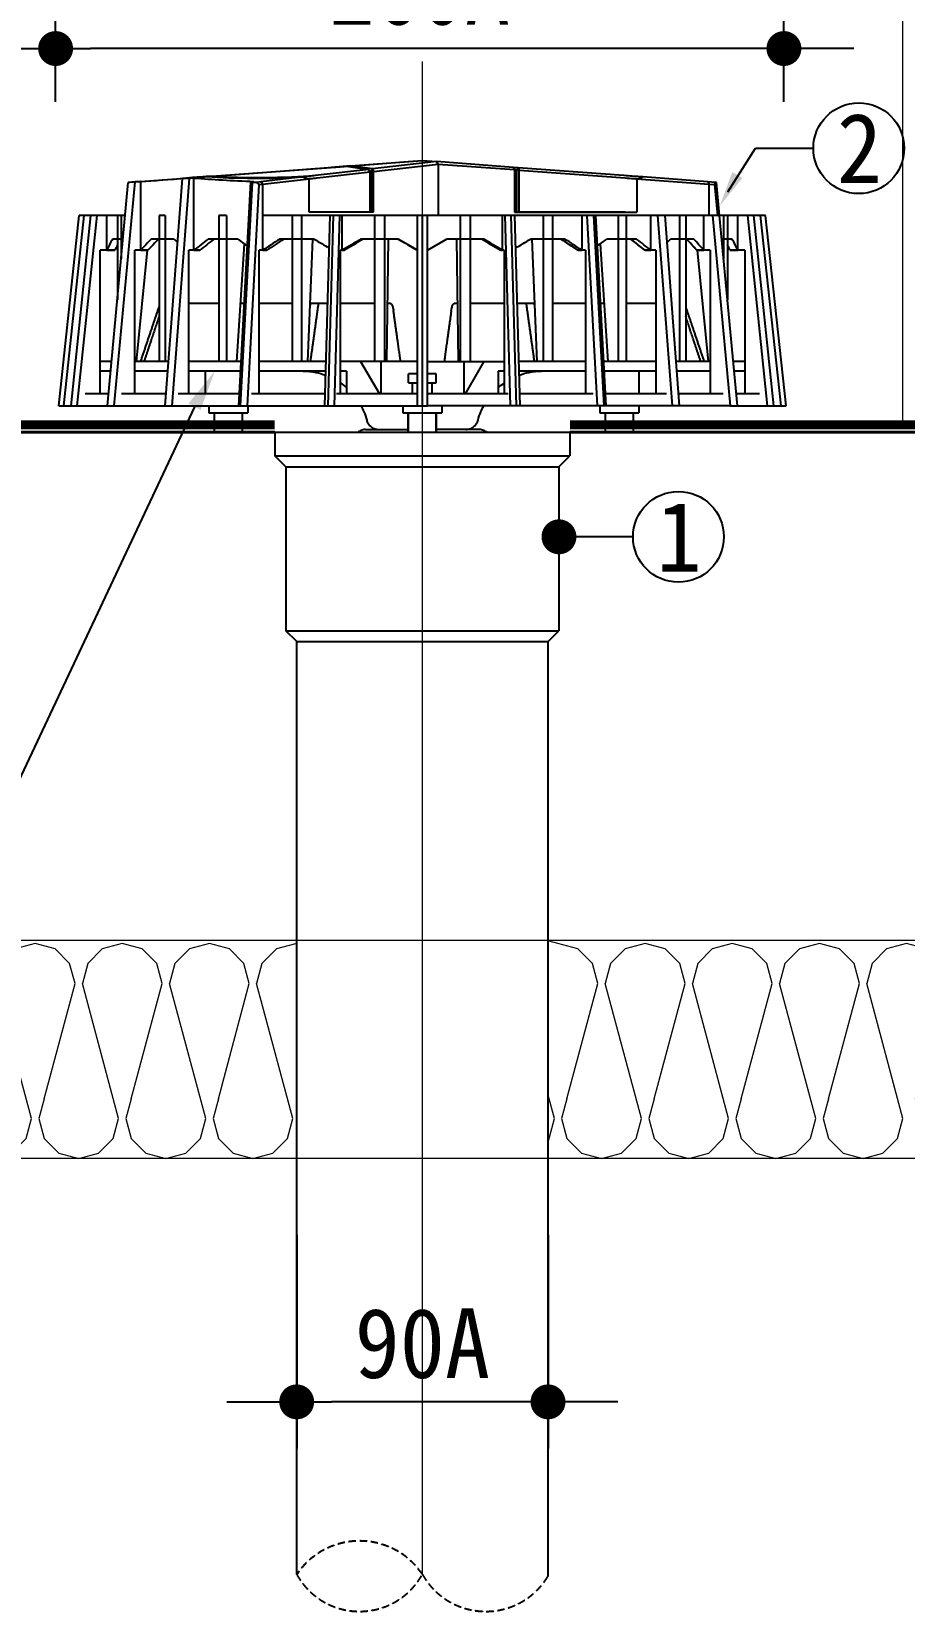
# Model space of a CAD drawing. Header units: millimetres. Extents: x 5104319 to 7084979, y 3076390 to 3633130.
# Drawn here: x 6843533 to 6858535, y 3243170 to 3270341 of the extents above; entities that cross this region are included whole.
import ezdxf
from ezdxf.enums import TextEntityAlignment as Align

# ---------------------------------------------------------------- set-up
doc = ezdxf.new("R2010")
doc.units = ezdxf.units.MM
doc.header["$PDMODE"] = 1
for name, pattern in [('CEN', [8.5, 8, -0.2, 0.1, -0.2]), ('DASHDOTX2', [50.8, 25.4, -12.7, 0, -12.7]), ('HIDDEN', [9.525, 6.35, -3.175])]:
    doc.linetypes.add(name, pattern=pattern)
doc.layers.get('Defpoints').update_dxf_attribs({"color": 140})
for name, color, linetype, lineweight in [('A-CNTL', 1, 'CEN', 15), ('A-CONC-LIN1', 2, 'Continuous', 40), ('A-CUTL', 7, 'Continuous', 25), ('A-DIMS', 7, 'Continuous', 25), ('A-ELEV-LIN3', 8, 'Continuous', 18), ('A-MKXS-LEAD', 7, 'Continuous', 25), ('A-MKXS-MAK2', 3, 'DASHDOTX2', 25), ('A-MKXS-TEXT2', 7, 'Continuous', 25), ('A-SECT-LIN1', 4, 'Continuous', 25), ('A-XXXX-INSL1', 15, 'Continuous', 18), ('A-XXXX-STL', 3, 'Continuous', 25)]:
    doc.layers.add(name, color=color, linetype=linetype, lineweight=lineweight)
doc.styles.add('HY울릉도L', font='')
doc.styles.add('돋움체', font='')
doc.styles.get('HY울릉도L').set_extended_font_data('Dotum')
doc.styles.get('돋움체').set_extended_font_data('DotumChe')
doc.dimstyles.new('CDIM', dxfattribs={"dimtxt": 3, "dimasz": 1.5, "dimexe": 2, "dimexo": 1, "dimgap": 1, "dimtad": 1, "dimdec": 0, "dimrnd": 0.5, "dimzin": 0, "dimdsep": 32, "dimlunit": 6, "dimtxsty": 'HY울릉도L', "dimblk1": '_CIDOT', "dimblk2": '_CIDOT', "dimsah": 1, "dimcen": 5.5, "dimclrd": 2, "dimclre": 2, "dimclrt": 7, "dimadec": 0, "dimazin": 0, "dimtfac": 1, "dimtdec": 0, "dimtix": 1, "dimtmove": 2, "dimatfit": 1, "dimldrblk": '_CIDOT', "dimfxl": 1, "dimtolj": 1, "dimtzin": 0, "dimlwd": -1, "dimarcsym": 0})

# ---------------------------------------------------------------- blocks, each defined once
blk = doc.blocks.new('_CIDOT')
at = {"color": 0, "linetype": 'ByBlock'}
blk.add_line((2, 0), (-1, 0), dxfattribs=at)
at = {"color": 0, "linetype": 'ByBlock', "const_width": 0.5}
blk.add_lwpolyline([(-0.25, 0, 1), (0.25, 0, 1)], format="xyb", close=True, dxfattribs=at)
blk = doc.blocks.new('*D87')
at = {"layer": 'A-DIMS', "lineweight": -2, "transparency": 16777216}
for p, q in [((6848089, 3249641), (6848089, 3245974)), ((6852409, 3249641), (6852409, 3245974))]:
    blk.add_line(p, q, dxfattribs=at)
at = {"layer": 'A-DIMS', "transparency": 16777216}
blk.add_line((6851809, 3246774), (6848689, 3246774), dxfattribs=at)
at = {"layer": 'Defpoints', "color": 0, "transparency": 16777216}
for p in [(6848089, 3250041), (6852409, 3250041), (6848089, 3246774)]:
    blk.add_point(p, dxfattribs=at)
at = {"layer": 'A-DIMS', "transparency": 16777216, "xscale": 600, "yscale": 600, "zscale": 600, "rotation": 180}
blk.add_blockref('_CIDOT', (6848089, 3246774), dxfattribs=at)
at = {"layer": 'A-DIMS', "transparency": 16777216, "xscale": 600, "yscale": 600, "zscale": 600}
blk.add_blockref('_CIDOT', (6852409, 3246774), dxfattribs=at)
at = {"layer": 'A-DIMS', "color": 3, "transparency": 16777216, "insert": (6850249, 3247775), "char_height": 1200, "attachment_point": 5, "style": '돋움체'}
blk.add_mtext('\\A1;90A', dxfattribs=at)
blk = doc.blocks.new('*D90')
at = {"layer": 'A-DIMS', "lineweight": -2, "transparency": 16777216}
for p, q in [((6843945, 3269133), (6843945, 3270850)), ((6856464, 3269133), (6856464, 3270850))]:
    blk.add_line(p, q, dxfattribs=at)
at = {"layer": 'A-DIMS', "transparency": 16777216}
blk.add_line((6855864, 3270050), (6844545, 3270050), dxfattribs=at)
at = {"layer": 'Defpoints', "color": 0, "transparency": 16777216}
for p in [(6843945, 3270050), (6843945, 3268733), (6856464, 3268733)]:
    blk.add_point(p, dxfattribs=at)
at = {"layer": 'A-DIMS', "transparency": 16777216, "xscale": 600, "yscale": 600, "zscale": 600, "rotation": 180}
blk.add_blockref('_CIDOT', (6843945, 3270050), dxfattribs=at)
at = {"layer": 'A-DIMS', "transparency": 16777216, "xscale": 600, "yscale": 600, "zscale": 600}
blk.add_blockref('_CIDOT', (6856464, 3270050), dxfattribs=at)
at = {"layer": 'A-DIMS', "color": 3, "transparency": 16777216, "insert": (6850205, 3271051), "char_height": 1200, "attachment_point": 5, "style": '돋움체'}
blk.add_mtext('\\A1;260A', dxfattribs=at)
blk = doc.blocks.new('INSUL')
at = {"layer": 'A-XXXX-INSL1'}
for p, q in [((0.2907, 0.9607), (0.2239, 0.8939)), ((0.3821, 0.9852), (0.2907, 0.9607)), ((0.4734, 0.9607), (0.3821, 0.9852)), ((0.5403, 0.8939), (0.4734, 0.9607)), ((0.2239, 0.8939), (0.1994, 0.8025)), ((0.5648, 0.8025), (0.5403, 0.8939)), ((0.3654, 0.1831), (0.1994, 0.8025)), ((0.4233, 0.2744), (0.5648, 0.8025)), ((0.0244, 0.2744), (0, 0.1831)), ((0, 0.1831), (0.0244, 0.0917)), ((0.3409, 0.0917), (0.3654, 0.1831)), ((0.0244, 0.0917), (0.0913, 0.0248)), ((0.274, 0.0248), (0.3409, 0.0917)), ((0.0913, 0.0248), (0.1827, 0.0004)), ((0.1827, 0.0004), (0.274, 0.0248))]:
    blk.add_line(p, q, dxfattribs=at)

msp = doc.modelspace()

# ---------------------------------------------------------------- linework, layer by layer
at = {"layer": 'A-CNTL'}
msp.add_line((6850249.3, 3243808.5), (6850249.3, 3269824.9), dxfattribs=at)
at = {"layer": 'A-CONC-LIN1'}
for points in [[(6840169.3, 3263449.8), (6847713.2, 3263449.8)], [(6852785.5, 3263449.8), (6860329.3, 3263449.8)]]:
    msp.add_lwpolyline(points, dxfattribs=at)
at = {"layer": 'A-CUTL', "linetype": 'HIDDEN', "ltscale": 20}
for centre, radius, start, end in [((6849169.9, 3243077.3), 1303.8, 34.11594, 145.97588), ((6849168.9, 3244403.8), 1233.6, 208.9424, 331.14942), ((6851338.8, 3244419.2), 1249, 209.27126, 328.99359)]:
    msp.add_arc(centre, radius, start, end, dxfattribs=at)
at = {"layer": 'A-ELEV-LIN3'}
msp.add_line((6858505.3, 3263579.3), (6858505.3, 3271489.9), dxfattribs=at)
at = {"layer": 'A-ELEV-LIN3', "const_width": 151.8}
for points in [[(6825173.6, 3264080.7), (6835849.3, 3264080.7), (6835849.3, 3263579.3), (6847712.8, 3263579.3)], [(6872322.5, 3264080.7), (6864649.3, 3264080.7), (6864649.3, 3263579.3), (6852785.1, 3263579.3)]]:
    msp.add_lwpolyline(points, dxfattribs=at)
at = {"layer": 'A-MKXS-LEAD'}
for p, q in [((6855497.9, 3267586.3), (6855973.1, 3268334.5)), ((6855973.1, 3268334.5), (6856970.9, 3268334.5)), ((6846333.3, 3263890.4), (6843128.6, 3257071.5)), ((6853871, 3261652), (6852597.4, 3261652))]:
    msp.add_line(p, q, dxfattribs=at)
at = {"layer": 'A-MKXS-LEAD', "const_width": 300}
msp.add_lwpolyline([(6852447.4, 3261652, 1), (6852747.4, 3261652, 1)], format="xyb", close=True, dxfattribs=at)
at = {"layer": 'A-MKXS-LEAD'}
for points in [[(6855752.2, 3267825.2), (6855576.3, 3267925.3), (6855363.9, 3267347.4)], [(6846231.5, 3263948.3), (6846435.2, 3263832.4), (6846680.9, 3264501.4)]]:
    msp.add_solid(points, dxfattribs=at)
at = {"layer": 'A-MKXS-MAK2', "linetype": 'Continuous'}
for centre in [(6857751.3, 3268334.5), (6854651.4, 3261652)]:
    msp.add_circle(centre, 780.5, dxfattribs=at)
at = {"layer": 'A-SECT-LIN1'}
for p, q in [((6846592.7, 3267851.2), (6848940.5, 3268025.4)), ((6846784.4, 3267865.5), (6848600.7, 3268000.2)), ((6849328.1, 3267971.2), (6848405.5, 3267865.5)), ((6848438.9, 3267825.8), (6849351.6, 3267930.4)), ((6848600.7, 3268000.2), (6848940.2, 3268025.4)), ((6848685.1, 3268006.5), (6850006.6, 3268104.6)), ((6849014.4, 3268030.9), (6848685.1, 3268006.5)), ((6848685.1, 3268006.5), (6848685.1, 3268006.5)), ((6848940.2, 3268025.4), (6848940.5, 3268025.4)), ((6848940.5, 3268025.4), (6849328.1, 3267971.2)), ((6849004.3, 3268016.5), (6849014.4, 3268030.9)), ((6849014.7, 3268030.9), (6849014.4, 3268030.9)), ((6849014.7, 3268030.9), (6850249.3, 3268122.5)), ((6849390.6, 3267978.3), (6849014.7, 3268030.9)), ((6849328.1, 3267971.2), (6849354.5, 3267935.2)), ((6849351.6, 3267930.4), (6849328.1, 3267971.2)), ((6849351.4, 3267939.4), (6849369.4, 3267936.9)), ((6849354.5, 3267935.2), (6849351.6, 3267930.4)), ((6849351.6, 3267930.4), (6849351.6, 3267243.1)), ((6849354.5, 3267238.3), (6849354.5, 3267935.2)), ((6849369.4, 3267936.9), (6849390.6, 3267978.3)), ((6849408.1, 3267936.8), (6849369.4, 3267936.9)), ((6849369.4, 3267936.9), (6849369.4, 3267238.3)), ((6850492.1, 3268104.6), (6849390.6, 3267978.3)), ((6849390.6, 3267978.3), (6849408.1, 3267936.8)), ((6849408.1, 3267936.8), (6850519.7, 3268064.2)), ((6849408.1, 3267238.3), (6849408.1, 3267936.8)), ((6850006.6, 3268104.6), (6850249.3, 3268122.5)), ((6850249.3, 3268122.5), (6850492.1, 3268104.6)), ((6850519.7, 3268064.2), (6850492.1, 3268104.6)), ((6851813.6, 3268006.5), (6850492.1, 3268104.6)), ((6850519.7, 3268064.2), (6851831.6, 3267966.9)), ((6850519.7, 3268064.2), (6850519.7, 3267178.5)), ((6851898, 3268000.2), (6851813.6, 3268006.5)), ((6851813.6, 3268006.5), (6851845.8, 3267965.9)), ((6851831.6, 3267966.9), (6851813.6, 3268006.5)), ((6851831.6, 3267966.9), (6851831.6, 3267238.3)), ((6851845.8, 3267965.9), (6851831.6, 3267966.9)), ((6851845.8, 3267238.3), (6851845.8, 3267965.9)), ((6851845.8, 3267965.8), (6851865.9, 3267964.4)), ((6851865.9, 3267964.4), (6851898, 3268000.2)), ((6851915.9, 3267960.6), (6851865.9, 3267964.4)), ((6851865.9, 3267964.4), (6851865.9, 3267238.3)), ((6851898, 3268000.2), (6851915.9, 3267960.6)), ((6853714.3, 3267865.5), (6851898, 3268000.2)), ((6851915.9, 3267238.3), (6851915.9, 3267960.6)), ((6851915.9, 3267960.6), (6853733, 3267825.8)), ((6844835.4, 3263903.9), (6845194.7, 3267747.5)), ((6844953.1, 3263903.9), (6845313.2, 3267756.3)), ((6845313.2, 3267756.3), (6845194.7, 3267747.5)), ((6845194.7, 3267747.5), (6845226.4, 3267749.9)), ((6845226.4, 3267749.9), (6845322.3, 3267757)), ((6845408.4, 3267763.4), (6845313.2, 3267756.3)), ((6845322.3, 3267757), (6846560.8, 3267848.9)), ((6845408.4, 3266581.4), (6845408.4, 3267763.4)), ((6845828.8, 3263903.9), (6846127.5, 3267816.6)), ((6845950.7, 3263903.9), (6846249.3, 3267816.6)), ((6846127.5, 3267816.6), (6846548.8, 3267847.9)), ((6846127.5, 3267816.6), (6846200.7, 3267822.1)), ((6846127.5, 3267816.6), (6846127.5, 3267816.6)), ((6846249.3, 3267816.6), (6846127.5, 3267816.6)), ((6846249.3, 3267825.7), (6846249.3, 3267825.7)), ((6846322.5, 3267822.1), (6846249.3, 3267816.6)), ((6846322.5, 3266581.4), (6846322.5, 3267822.1)), ((6846560.8, 3267848.9), (6846560.8, 3267848.9)), ((6847092, 3263903.9), (6847300, 3267756.3)), ((6847123.6, 3263903.9), (6847331, 3267747.5)), ((6847241.3, 3263903.9), (6847446.8, 3267711.3)), ((6847300, 3267756.3), (6847355, 3267763.4)), ((6847331, 3267747.5), (6847300, 3267756.3)), ((6847396.6, 3267748.8), (6847331, 3267747.5)), ((6847471.5, 3267758.5), (6847396.6, 3267748.8)), ((6847396.6, 3267748.8), (6847446.8, 3267711.3)), ((6847446.8, 3267711.3), (6847504.2, 3267718.7)), ((6848195.4, 3267841.4), (6847471.5, 3267758.5)), ((6847504.1, 3267718.7), (6847471.5, 3267758.5)), ((6847504.1, 3267718.7), (6848306.2, 3267810.6)), ((6847504.2, 3267718.7), (6847504.1, 3267718.7)), ((6847504.2, 3266581.4), (6847504.2, 3267718.7)), ((6848306.2, 3267238.3), (6848306.2, 3267810.6)), ((6853937.9, 3267810.6), (6853937.9, 3267238.3)), ((6853937.9, 3267810.6), (6855176.5, 3267718.7)), ((6855156.5, 3267758.5), (6854038.7, 3267841.4)), ((6855286.3, 3267748.8), (6855156.5, 3267758.5)), ((6855156.5, 3267758.5), (6855176.5, 3267718.7)), ((6855176.5, 3267718.7), (6855176.4, 3267718.7)), ((6855176.4, 3267718.7), (6855275.9, 3267711.3)), ((6855176.4, 3267178.5), (6855176.4, 3267718.7)), ((6855275.9, 3267711.3), (6855286.3, 3267748.8)), ((6855325.7, 3267178.5), (6855275.9, 3267711.3)), ((6855304, 3267747.5), (6855286.3, 3267748.8)), ((6855357.2, 3267178.5), (6855304, 3267747.5)), ((6843997.8, 3263903.9), (6844351.2, 3267178.1)), ((6844084, 3263903.9), (6844437.4, 3267178.1)), ((6844210.8, 3263903.9), (6844552.2, 3267178.1)), ((6844316.4, 3263903.9), (6844657.7, 3267178.1)), ((6845141.4, 3267178.1), (6844351.2, 3267178.1)), ((6844824.3, 3266581.4), (6844824.3, 3267178.1)), ((6845006.1, 3267178.1), (6845006.1, 3265730.6)), ((6845072.1, 3267178.1), (6845072.1, 3266436)), ((6845722.8, 3267178.1), (6845722.8, 3264668.7)), ((6845827.7, 3267178.1), (6845722.8, 3267178.1)), ((6845827.7, 3267178.1), (6845827.7, 3264668.7)), ((6846747.9, 3267178.1), (6846747.9, 3264668.7)), ((6846884.6, 3267178.1), (6846747.9, 3267178.1)), ((6846884.6, 3267178.1), (6846884.6, 3264668.7)), ((6856147.4, 3267178.5), (6847504.2, 3267178.5)), ((6848011.6, 3267178.1), (6848011.6, 3264668.7)), ((6848170.8, 3267178.1), (6848011.6, 3267178.1)), ((6848170.8, 3267178.1), (6848170.8, 3264668.7)), ((6849408.1, 3267238.3), (6848306.2, 3267238.3)), ((6848437.6, 3267243.1), (6849353.7, 3267243.1)), ((6848437.6, 3267238.3), (6848437.6, 3267243.1)), ((6848570.4, 3263903.9), (6848661.9, 3267178.1)), ((6848631.3, 3263903.9), (6848722.8, 3267178.1)), ((6848661.9, 3267178.1), (6848661.9, 3267178.5)), ((6848828.3, 3267178.1), (6848661.9, 3267178.1)), ((6848722.8, 3267178.1), (6848722.8, 3267178.5)), ((6848736.9, 3263903.9), (6848828.3, 3267178.1)), ((6848828.3, 3267178.1), (6848828.3, 3267178.5)), ((6848872.9, 3266581.4), (6848872.9, 3267178.5)), ((6849353.7, 3267243.1), (6849353.7, 3267238.3)), ((6849427.8, 3267178.1), (6849427.8, 3264668.7)), ((6849598.7, 3267178.1), (6849427.8, 3267178.1)), ((6849598.7, 3267178.1), (6849598.7, 3264668.7)), ((6850163.2, 3263903.9), (6850163.2, 3267178.5)), ((6850335.5, 3267178.1), (6850163.2, 3267178.1)), ((6850249.3, 3263903.9), (6850249.3, 3267178.5)), ((6850335.5, 3263903.9), (6850335.5, 3267178.5)), ((6850900, 3267178.1), (6850900, 3264668.7)), ((6851070.9, 3267178.1), (6850900, 3267178.1)), ((6851070.9, 3267178.1), (6851070.9, 3264668.7)), ((6851625.7, 3266580.6), (6851625.7, 3267178.5)), ((6851670.4, 3267178.1), (6851670.4, 3267178.5)), ((6851836.8, 3267178.1), (6851670.4, 3267178.1)), ((6851761.8, 3263903.9), (6851670.4, 3267178.1)), ((6851775.9, 3267178.1), (6851775.9, 3267178.5)), ((6851867.4, 3263903.9), (6851775.9, 3267178.1)), ((6851831.6, 3267238.3), (6853937.9, 3267238.3)), ((6851836.8, 3267178.1), (6851836.8, 3267178.5)), ((6851928.3, 3263903.9), (6851836.8, 3267178.1)), ((6851915.9, 3267243.1), (6853735, 3267243.1)), ((6852327.9, 3267178.1), (6852327.9, 3264668.7)), ((6852487.1, 3267178.1), (6852327.9, 3267178.1)), ((6852487.1, 3267178.1), (6852487.1, 3264668.7)), ((6852994.5, 3266580.6), (6852994.5, 3267178.5)), ((6853080.7, 3267178.1), (6853080.7, 3267178.5)), ((6853229.9, 3267178.1), (6853080.7, 3267178.1)), ((6853257.4, 3263903.9), (6853080.7, 3267178.1)), ((6853198.4, 3267178.1), (6853198.4, 3267178.5)), ((6853375.1, 3263903.9), (6853198.4, 3267178.1)), ((6853229.9, 3267178.1), (6853229.9, 3267178.5)), ((6853406.6, 3263903.9), (6853229.9, 3267178.1)), ((6853614.1, 3267178.1), (6853614.1, 3264668.7)), ((6853750.8, 3267178.1), (6853614.1, 3267178.1)), ((6853722, 3267243.1), (6853722, 3267238.3)), ((6853735, 3267238.3), (6853735, 3267243.1)), ((6853750.8, 3267178.1), (6853750.8, 3264668.7)), ((6854176.2, 3266580.6), (6854176.2, 3267178.5)), ((6854298.1, 3267178.1), (6854298.1, 3267178.5)), ((6854419.9, 3267178.1), (6854298.1, 3267178.1)), ((6854548, 3263903.9), (6854298.1, 3267178.1)), ((6854419.9, 3267178.1), (6854419.9, 3267178.5)), ((6854669.8, 3263903.9), (6854419.9, 3267178.1)), ((6854671, 3267178.1), (6854671, 3264668.7)), ((6854775.9, 3267178.1), (6854671, 3267178.1)), ((6854775.9, 3267178.1), (6854775.9, 3264668.7)), ((6855090.2, 3266580.6), (6855090.2, 3267178.5)), ((6855239.5, 3267178.1), (6855239.5, 3267178.5)), ((6855357.2, 3267178.1), (6855239.5, 3267178.1)), ((6855545.6, 3263903.9), (6855239.5, 3267178.1)), ((6855357.2, 3267178.1), (6855357.2, 3267178.5)), ((6855663.3, 3263903.9), (6855357.2, 3267178.1)), ((6855426.6, 3267178.1), (6855426.6, 3266436)), ((6855492.6, 3267178.1), (6855426.6, 3267178.1)), ((6855492.6, 3267178.1), (6855492.6, 3265730.6)), ((6855674.4, 3266580.6), (6855674.4, 3267178.5)), ((6855840.9, 3267178.1), (6855840.9, 3267178.5)), ((6855946.5, 3267178.1), (6855840.9, 3267178.1)), ((6856182.3, 3263903.9), (6855840.9, 3267178.1)), ((6855946.5, 3267178.1), (6855946.5, 3267178.5)), ((6856287.9, 3263903.9), (6855946.5, 3267178.1)), ((6856061.3, 3267178.1), (6856061.3, 3267178.5)), ((6856147.4, 3267178.1), (6856061.3, 3267178.1)), ((6856414.7, 3263903.9), (6856061.3, 3267178.1)), ((6856147.4, 3267178.1), (6856147.4, 3267178.5)), ((6856500.9, 3263903.9), (6856147.4, 3267178.1)), ((6844489.7, 3266578.1), (6844489.7, 3266580.6)), ((6844489.9, 3266580.6), (6844489.7, 3266580.6)), ((6844708.2, 3264109.4), (6844708.2, 3266580.6)), ((6844963.4, 3266580.6), (6844708.2, 3266580.6)), ((6844824.3, 3266581.4), (6844963.4, 3266581.4)), ((6845103.5, 3266771.8), (6844923.8, 3266771.8)), ((6844963.4, 3266580.6), (6844963.4, 3266581.4)), ((6845304.4, 3264109.4), (6845304.4, 3266580.6)), ((6845533.2, 3266580.6), (6845304.4, 3266580.6)), ((6845337, 3264668.7), (6845526.1, 3266580.6)), ((6845408.4, 3266581.4), (6845533.2, 3266581.4)), ((6845533.2, 3266580.6), (6845533.2, 3266581.4)), ((6845978, 3266771.8), (6845586.1, 3266771.8)), ((6846237.6, 3264109.4), (6846237.6, 3266580.6)), ((6846424.4, 3266580.6), (6846237.6, 3266580.6)), ((6846322.5, 3266581.4), (6846424.4, 3266581.4)), ((6846424.4, 3266580.6), (6846424.4, 3266581.4)), ((6847076.9, 3266771.8), (6846566.1, 3266771.8)), ((6847059.2, 3264668.7), (6847191, 3266692.8)), ((6847444.1, 3264109.4), (6847444.1, 3266580.6)), ((6847576.2, 3266580.6), (6847444.1, 3266580.6)), ((6847504.2, 3266581.4), (6847576.2, 3266581.4)), ((6847576.2, 3266580.6), (6847576.2, 3266581.4)), ((6848392, 3266771.8), (6847797.2, 3266771.8)), ((6848280.5, 3264668.7), (6848366.7, 3266771.8)), ((6848841.9, 3264109.4), (6848841.9, 3266580.6)), ((6848910.2, 3266580.6), (6848841.9, 3266580.6)), ((6848872.9, 3266581.4), (6848910.2, 3266581.4)), ((6848910.2, 3266580.6), (6848910.2, 3266581.4)), ((6849833.7, 3266771.8), (6849195.3, 3266771.8)), ((6849636.1, 3264668.7), (6849665.5, 3266771.8)), ((6850163.2, 3266581.4), (6849833.4, 3266771.8)), ((6850335.5, 3266581.4), (6850665.3, 3266771.8)), ((6851303.6, 3266771.8), (6850665.3, 3266771.8)), ((6850833.2, 3266771.8), (6850862.6, 3264668.7)), ((6851588.4, 3266580.6), (6851588.4, 3266581.4)), ((6851656.8, 3266580.6), (6851588.4, 3266580.6)), ((6851592.7, 3266581.4), (6851625.7, 3266581.4)), ((6851592.7, 3266581.4), (6851592.7, 3266580.6)), ((6851656.8, 3266580.6), (6851656.8, 3264109.4)), ((6852701.8, 3266771.8), (6852106.9, 3266771.8)), ((6852132, 3266771.8), (6852218.1, 3264668.7)), ((6852922.5, 3266580.6), (6852922.5, 3266581.4)), ((6853054.6, 3266580.6), (6852922.5, 3266580.6)), ((6852926.3, 3266581.4), (6852994.5, 3266581.4)), ((6852926.3, 3266581.4), (6852926.3, 3266580.6)), ((6853054.6, 3266580.6), (6853054.6, 3264109.4)), ((6853307.7, 3266692.7), (6853439.5, 3264668.7)), ((6853932.8, 3266771.8), (6853422, 3266771.8)), ((6854074.3, 3266580.6), (6854074.3, 3266581.4)), ((6854261.1, 3266580.6), (6854074.3, 3266580.6)), ((6854077.5, 3266581.4), (6854077.5, 3266580.6)), ((6854077.5, 3266581.4), (6854176.2, 3266581.4)), ((6854261.1, 3266580.6), (6854261.1, 3264109.4)), ((6854912.8, 3266771.8), (6854520.8, 3266771.8)), ((6854965.5, 3266580.6), (6854965.5, 3266581.4)), ((6855194.3, 3266580.6), (6854965.5, 3266580.6)), ((6854967.7, 3266581.4), (6855090.2, 3266581.4)), ((6854967.7, 3266581.4), (6854967.7, 3266580.6)), ((6854972.6, 3266580.6), (6855161.7, 3264668.7)), ((6855194.3, 3266580.6), (6855194.3, 3264109.4)), ((6855574.9, 3266771.8), (6855395.2, 3266771.8)), ((6855536.4, 3266581.4), (6855674.4, 3266581.4)), ((6855536.4, 3266581.4), (6855536.4, 3266580.6)), ((6855790.5, 3266580.6), (6855536.4, 3266580.6)), ((6855790.5, 3266580.6), (6855790.5, 3264109.4)), ((6856008.8, 3266580.6), (6856009, 3266580.6)), ((6856009, 3266580.6), (6856009, 3266578.1)), ((6846237.6, 3265672.4), (6846747.9, 3265672.4)), ((6847124.5, 3265672.4), (6847187.5, 3265672.4)), ((6847444.1, 3265672.4), (6848011.6, 3265672.4)), ((6848321.6, 3265672.4), (6848619.8, 3265672.4)), ((6848841.9, 3265672.4), (6849427.8, 3265672.4)), ((6849650.1, 3265672.4), (6849683.5, 3265672.4)), ((6850815.2, 3265672.4), (6850848.6, 3265672.4)), ((6851070.9, 3265672.4), (6851656.8, 3265672.4)), ((6851878.9, 3265672.4), (6852177, 3265672.4)), ((6852487.1, 3265672.4), (6853054.6, 3265672.4)), ((6853311.2, 3265672.4), (6853374.1, 3265672.4)), ((6853750.8, 3265672.4), (6854261.1, 3265672.4)), ((6844906.9, 3264668.7), (6844708.2, 3264668.7)), ((6845887.2, 3264668.7), (6845304.4, 3264668.7)), ((6847133.3, 3264668.7), (6846237.6, 3264668.7)), ((6848591.8, 3264668.7), (6847444.1, 3264668.7)), ((6850163.2, 3264668.7), (6848841.9, 3264668.7)), ((6849187.4, 3264668.7), (6849510.3, 3264109.4)), ((6849535.7, 3264668.7), (6849535.7, 3264109.4)), ((6850335.5, 3264668.7), (6851656.8, 3264668.7)), ((6850962.9, 3264668.7), (6850962.9, 3264109.4)), ((6850988.4, 3264109.4), (6851311.3, 3264668.7)), ((6853054.6, 3264668.7), (6851906.9, 3264668.7)), ((6854261.1, 3264668.7), (6853365.4, 3264668.7)), ((6855194.3, 3264668.7), (6854611.5, 3264668.7)), ((6855790.5, 3264668.7), (6855591.8, 3264668.7)), ((6844891.2, 3264501.4), (6844708.2, 3264501.4)), ((6845874.4, 3264501.4), (6845304.4, 3264501.4)), ((6847124.3, 3264501.4), (6846237.6, 3264501.4)), ((6846521.1, 3264109.4), (6846521.1, 3264501.4)), ((6848587.1, 3264501.4), (6847444.1, 3264501.4)), ((6848946.1, 3264501.4), (6848841.9, 3264501.4)), ((6848946.1, 3264501.4), (6848946.1, 3264109.4)), ((6850163.2, 3264453.6), (6850010.4, 3264453.6)), ((6850010.4, 3264300.6), (6850010.4, 3264453.6)), ((6850488.3, 3264453.6), (6850335.5, 3264453.6)), ((6850488.3, 3264300.6), (6850488.3, 3264453.6)), ((6851656.8, 3264501.4), (6851552.6, 3264501.4)), ((6851552.6, 3264501.4), (6851552.6, 3264109.4)), ((6853054.6, 3264501.4), (6851911.6, 3264501.4)), ((6854261.1, 3264501.4), (6853374.4, 3264501.4)), ((6853977.6, 3264109.4), (6853977.6, 3264501.4)), ((6855194.3, 3264501.4), (6854624.2, 3264501.4)), ((6855790.5, 3264501.4), (6855607.5, 3264501.4)), ((6844232.3, 3264109.4), (6844228, 3264109.4)), ((6844854.6, 3264109.4), (6844455.5, 3264109.4)), ((6845844.5, 3264109.4), (6845077.8, 3264109.4)), ((6847103.1, 3264109.4), (6846052.6, 3264109.4)), ((6848576.1, 3264109.4), (6847313.3, 3264109.4)), ((6850163.2, 3264109.4), (6848774.1, 3264109.4)), ((6850010.4, 3264300.6), (6850163.2, 3264300.6)), ((6850082, 3264109.4), (6850082, 3264300.6)), ((6850335.5, 3264300.6), (6850488.3, 3264300.6)), ((6851724.5, 3264109.4), (6850335.5, 3264109.4)), ((6850416.6, 3264109.4), (6850416.6, 3264300.6)), ((6853185.4, 3264113.1), (6851922.5, 3264113.1)), ((6854446.1, 3264109.4), (6853395.5, 3264109.4)), ((6855420.9, 3264109.4), (6854654.1, 3264109.4)), ((6856043.2, 3264109.4), (6855644.1, 3264109.4)), ((6856270.6, 3264109.4), (6856266.4, 3264109.4)), ((6843997.8, 3263903.9), (6850163.2, 3263903.9)), ((6846579.7, 3263903.9), (6846579.7, 3263783.9)), ((6847251.7, 3263903.9), (6847251.7, 3263783.9)), ((6849914.8, 3263903.9), (6849914.8, 3263784.4)), ((6850163.2, 3263903.9), (6850335.5, 3263903.9)), ((6855545.1, 3263903.9), (6850335.5, 3263903.9)), ((6850583.9, 3263903.9), (6850583.9, 3263784.4)), ((6853299.7, 3263903.9), (6853299.7, 3263783.9)), ((6853971.7, 3263903.9), (6853971.7, 3263783.9)), ((6855545.1, 3263903.9), (6855545.6, 3263903.9)), ((6855545.6, 3263903.9), (6856500.9, 3263903.9)), ((6846579.7, 3263783.9), (6847251.7, 3263783.9)), ((6846675.7, 3263447.9), (6846675.7, 3263783.9)), ((6847155.7, 3263447.9), (6847155.7, 3263783.9)), ((6849914.8, 3263784.4), (6850583.9, 3263784.4)), ((6850004.6, 3263449.8), (6850004.6, 3263784.4)), ((6850010.4, 3263449.8), (6850010.4, 3263784.4)), ((6850488.3, 3263449.8), (6850488.3, 3263784.4)), ((6850494.1, 3263449.8), (6850494.1, 3263784.4)), ((6853299.7, 3263783.9), (6853971.7, 3263783.9)), ((6853395.7, 3263447.9), (6853395.7, 3263783.9)), ((6853875.7, 3263447.9), (6853875.7, 3263783.9)), ((6840169.3, 3263449.8), (6860329.3, 3263449.8)), ((6847713.2, 3263449.8), (6847713.2, 3263042.3)), ((6849269.6, 3263497.6), (6850004.6, 3263497.6)), ((6851229.1, 3263497.6), (6850494.1, 3263497.6)), ((6852785.5, 3263449.8), (6852785.5, 3263042.3)), ((6847901.3, 3262854.2), (6847713.2, 3263042.3)), ((6847713.2, 3263042.3), (6852785.5, 3263042.3)), ((6852597.4, 3262854.2), (6852785.5, 3263042.3)), ((6847901.3, 3262854.2), (6852597.4, 3262854.2))]:
    msp.add_line(p, q, dxfattribs=at)
for centre, major_axis, ratio, start_param, end_param in [((6850249.3, 3268122.5), (5640.2, 418.3), 0.0000506, 3.6804645, 3.9117102), ((6847421.6, 3267912.7), (-1234.3, -91.5), 0.0000506, 5.4841569, 7.0685797), ((6850249.3, 3268122.5), (-5640.2, -0.3), 0.0741666, 0.8006712, 1.0319169), ((6847421.6, 3267912.7), (-1234.3, -0.1), 0.0741666, 0.7853944, 2.248348), ((6847421.6, 3269088.1), (-1166.4, 1231.7), 0.3278423, 2.5816389, 2.7031081), ((6853077.1, 3269088.1), (-1084.4, 1167.7), 0.5049377, 2.8405897, 2.9620589), ((6850249.3, 3266531.6), (-5602.9, -1198.4), 0.5404054, 5.8324917, 5.8910327), ((6850249.3, 3266531.6), (5459.8, 1167.8), 0.5404054, 2.721968, 2.7490396), ((6850249.3, 3266531.6), (-5562, -2073.6), 0.4514162, 5.5190321, 5.5775731), ((6850249.3, 3266531.6), (5419.9, 2020.7), 0.4514162, 2.3755011, 2.43558), ((6850249.3, 3266631.1), (-5564.8, 2587.9), 0.3551867, 0.8753338, 0.892893), ((6850249.3, 3266531.6), (-5567.4, -2641.7), 0.3419987, 5.263094, 5.321635), ((6850249.3, 3266531.6), (5425.2, 2574.2), 0.3419987, 2.119563, 2.179642), ((6850249.3, 3266631.1), (-5594.7, 2963.8), 0.2411073, 1.1004717, 1.1351914), ((6850249.3, 3266531.6), (-5598.8, 2996.4), 0.2277351, 1.1189802, 1.1294335), ((6850249.3, 3266531.6), (-5598.8, -2996.4), 0.2277351, 5.040888, 5.099429), ((6850249.3, 3266531.6), (5455.8, 2919.8), 0.2277351, 1.8973569, 1.9574359), ((6850249.3, 3266531.6), (5628.5, -3193.1), 0.1135161, 4.4410807, 4.4884921), ((6850249.3, 3266631.1), (5625.8, -3177.3), 0.1268036, 4.4483168, 4.4956759), ((6850249.3, 3266531.6), (5628.5, 3193.1), 0.1135161, 1.694469, 1.75301), ((6850249.3, 3266531.6), (5484.8, 3111.5), 0.1135161, 1.6925306, 1.7526095), ((6850249.3, 3266631.1), (5640, -3255.5), 0.0132304, 4.6462602, 4.7047488), ((6850249.3, 3266531.6), (-5484.8, 3111.5), 0.1135161, 4.5305758, 4.5906548), ((6850249.3, 3266631.1), (5487.2, -3125.2), 0.1002395, 1.3809015, 1.4409238), ((6850249.3, 3266631.1), (5631, -3207.1), 0.1002395, 1.3813019, 1.4397905), ((6850249.3, 3266531.6), (5628.5, 3193.1), 0.1135161, 4.9362859, 4.9836973), ((6850249.3, 3266531.6), (-5455.8, 2919.8), 0.2277351, 4.3257494, 4.3858284), ((6850249.3, 3266631.1), (5459.6, -2949.5), 0.2143676, 1.1773685, 1.2373909), ((6850249.3, 3266631.1), (5602.7, -3026.8), 0.2143676, 1.177769, 1.2362576), ((6850249.3, 3266531.6), (-5598.8, -2996.4), 0.2277351, 2.0121592, 2.046931), ((6850249.3, 3266531.6), (-5425.2, 2574.2), 0.3419987, 4.1035434, 4.1636223), ((6850249.3, 3266631.1), (-5428, 2623.9), 0.328756, 4.0994685, 4.1594908), ((6850249.3, 3266631.1), (-5570.3, 2692.7), 0.328756, 4.0998689, 4.1583575), ((6850249.3, 3266531.6), (-5567.4, -2641.7), 0.3419987, 2.251527, 2.269137), ((6850249.3, 3266531.6), (-5419.9, 2020.7), 0.4514162, 3.8476053, 3.9076843), ((6850249.3, 3266631.1), (-5418.3, 2098.7), 0.4392556, 3.8485982, 3.9086205), ((6850249.3, 3266631.1), (-5560.3, 2153.8), 0.4392556, 3.8489986, 3.9074872), ((6850249.3, 3266631.1), (-5453.4, 1285.5), 0.5319859, 3.5430195, 3.5708921), ((6850249.3, 3266631.1), (-5596.4, 1319.2), 0.5319859, 3.54342, 3.6019086)]:
    msp.add_ellipse(centre, major_axis=major_axis, ratio=ratio, start_param=start_param, end_param=end_param, dxfattribs=at)
for points, knots in [([(6846592.7, 3267851.2), (6846551.1, 3267848.1), (6846512.6, 3267845.2), (6846426.5, 3267838.8), (6846383.1, 3267835.6), (6846313.6, 3267830.5), (6846287.7, 3267828.6), (6846248.7, 3267825.7), (6846243.6, 3267825.3), (6846255.8, 3267826.2), (6846268.1, 3267827.1), (6846297.8, 3267829.3), (6846411.5, 3267837.8), (6846514.9, 3267845.5), (6846687.5, 3267858.3), (6846733.8, 3267861.7), (6846782.4, 3267865.3)], [2.3567908, 2.3567908, 2.3567908, 2.3567908, 2.5074299, 2.5074299, 2.7282843, 2.7282843, 2.9491386, 2.9491386, 3.2476437, 3.2476437, 3.2476437, 3.5461488, 3.5461488, 3.9879274, 3.9879274, 4.136446, 4.136446, 4.136446, 4.136446]), ([(6848404.2, 3267865.3), (6848372.6, 3267861.7), (6848337.3, 3267858.3), (6848241.6, 3267850.3), (6848177.2, 3267845.9), (6848037.2, 3267838.4), (6847961.6, 3267835.3), (6847775, 3267829.3), (6847660.9, 3267827.1), (6847544.9, 3267826.2), (6847428.9, 3267825.3), (6847311.1, 3267825.7), (6847027.3, 3267829.8), (6846865.5, 3267835.1), (6846679.1, 3267845.2), (6846634.3, 3267848.1), (6846592.7, 3267851.2)], [-0.9948533, -0.9948533, -0.9948533, -0.9948533, -0.8463348, -0.8463348, -0.6254455, -0.6254455, -0.4045561, -0.4045561, -0.1060511, -0.1060511, -0.1060511, 0.192454, 0.192454, 0.6341628, 0.6341628, 0.7848018, 0.7848018, 0.7848018, 0.7848018]), ([(6848297.3, 3267812.5), (6848308.1, 3267813.3), (6848318.6, 3267814.1), (6848368.6, 3267818.3), (6848405, 3267821.9), (6848437.6, 3267825.6)], [0.80780394, 0.80780394, 0.80780394, 0.80780394, 0.84633478, 0.84633478, 0.99485333, 0.99485333, 0.99485333, 0.99485333]), ([(6848405.5, 3267865.5), (6848405.3, 3267865.4), (6848405.1, 3267865.4), (6848404.7, 3267865.4), (6848404.4, 3267865.3), (6848404.2, 3267865.3)], [-0.9968145789, -0.9968145789, -0.9968145789, -0.9968145789, -0.9958339541, -0.9958339541, -0.9948533293, -0.9948533293, -0.9948533293, -0.9948533293]), ([(6848437.6, 3267825.6), (6848437.8, 3267825.6), (6848438, 3267825.7), (6848438.5, 3267825.7), (6848438.7, 3267825.7), (6848438.9, 3267825.8)], [0.9948533293, 0.9948533293, 0.9948533293, 0.9948533293, 0.9958339541, 0.9958339541, 0.9968145789, 0.9968145789, 0.9968145789, 0.9968145789]), ([(6854038.6, 3267841.4), (6853985.7, 3267845.3), (6853923.9, 3267849.9), (6853811.2, 3267858.3), (6853764.9, 3267861.7), (6853716.2, 3267865.3)], [3.75113566, 3.75113566, 3.75113566, 3.75113566, 3.98792744, 3.98792744, 4.13644598, 4.13644598, 4.13644598, 4.13644598]), ([(6853735, 3267825.6), (6853785.4, 3267821.9), (6853833.3, 3267818.3), (6853898.8, 3267813.5), (6853918.7, 3267812), (6853937.9, 3267810.6)], [-4.13644598, -4.13644598, -4.13644598, -4.13644598, -3.98792744, -3.98792744, -3.9201742, -3.9201742, -3.9201742, -3.9201742]), ([(6849683.5, 3265672.4), (6849688, 3265672.4), (6849693, 3265671.2), (6849702.6, 3265666.2), (6849707.4, 3265662.4), (6849715.7, 3265653.3), (6849720.1, 3265647.3), (6849728.3, 3265633), (6849732.1, 3265624.7), (6849738.5, 3265608), (6849741.7, 3265598.1), (6849747.2, 3265576.7), (6849749.5, 3265565.3), (6849751.6, 3265551.8), (6849752, 3265549.3), (6849752.3, 3265546.6)], [0.59263911, 0.59263911, 0.59263911, 0.59263911, 0.66678325, 0.66678325, 0.74092739, 0.74092739, 0.81504198, 0.81504198, 0.88915657, 0.88915657, 0.96322348, 0.96322348, 1.03729039, 1.03729039, 1.05434628, 1.05434628, 1.05434628, 1.05434628]), ([(6850746.3, 3265546.6), (6850746.7, 3265549.3), (6850747.1, 3265551.8), (6850749.2, 3265565.3), (6850751.5, 3265576.7), (6850757, 3265598.1), (6850760.2, 3265608), (6850766.6, 3265624.7), (6850770.4, 3265633), (6850778.6, 3265647.3), (6850783, 3265653.3), (6850791.3, 3265662.4), (6850796, 3265666.2), (6850805.7, 3265671.2), (6850810.6, 3265672.4), (6850815.2, 3265672.4)], [1.31632109, 1.31632109, 1.31632109, 1.31632109, 1.33337698, 1.33337698, 1.40744389, 1.40744389, 1.4815108, 1.4815108, 1.55562539, 1.55562539, 1.62973998, 1.62973998, 1.70388412, 1.70388412, 1.77802826, 1.77802826, 1.77802826, 1.77802826]), ([(6848200.2, 3264501.4), (6848269.7, 3264501.4), (6848345.5, 3264494.4), (6848476.9, 3264468), (6848533.1, 3264451.7), (6848585.2, 3264432.6)], [3.51851925, 3.51851925, 3.51851925, 3.51851925, 3.96101272, 3.96101272, 4.30130164, 4.30130164, 4.30130164, 4.30130164]), ([(6851913.5, 3264432.6), (6851965.6, 3264451.7), (6852021.8, 3264468), (6852153.2, 3264494.4), (6852229, 3264501.4), (6852298.5, 3264501.4)], [9.79377089, 9.79377089, 9.79377089, 9.79377089, 10.13405981, 10.13405981, 10.57655328, 10.57655328, 10.57655328, 10.57655328]), ([(6849195.3, 3263903.8), (6849213.8, 3263869.4), (6849230.2, 3263834.8), (6849262.7, 3263756.6), (6849279.4, 3263708), (6849292.7, 3263657.7)], [5.9218372, 5.9218372, 5.9218372, 5.9218372, 6.15090396, 6.15090396, 6.45335972, 6.45335972, 6.45335972, 6.45335972]), ([(6851205.9, 3263657.7), (6851219.3, 3263708), (6851236, 3263756.6), (6851268.5, 3263834.8), (6851284.9, 3263869.4), (6851303.4, 3263903.8)], [7.60375419, 7.60375419, 7.60375419, 7.60375419, 7.90620994, 7.90620994, 8.1352767, 8.1352767, 8.1352767, 8.1352767]), ([(6849292.7, 3263657.7), (6849295.3, 3263648.1), (6849298.5, 3263638.9), (6849307, 3263618.2), (6849313.8, 3263605.3), (6849329.9, 3263581.3), (6849339.3, 3263570.1), (6849358.1, 3263551.3), (6849369.3, 3263542), (6849393.4, 3263525.9), (6849406.4, 3263519.1), (6849431, 3263508.9), (6849445, 3263504.6), (6849473.5, 3263498.9), (6849488.1, 3263497.6), (6849501.4, 3263497.6)], [0.1091203, 0.1091203, 0.1091203, 0.1091203, 0.16643513, 0.16643513, 0.24977044, 0.24977044, 0.33310575, 0.33310575, 0.41662444, 0.41662444, 0.50014312, 0.50014312, 0.58390304, 0.58390304, 0.66766296, 0.66766296, 0.66766296, 0.66766296]), ([(6850997.3, 3263497.6), (6851010.6, 3263497.6), (6851025.2, 3263498.9), (6851053.7, 3263504.6), (6851067.7, 3263508.9), (6851092.3, 3263519.1), (6851105.3, 3263525.9), (6851129.4, 3263542), (6851140.6, 3263551.3), (6851159.4, 3263570.1), (6851168.8, 3263581.3), (6851184.9, 3263605.3), (6851191.6, 3263618.2), (6851200.2, 3263638.9), (6851203.4, 3263648.1), (6851205.9, 3263657.7)], [2.00459574, 2.00459574, 2.00459574, 2.00459574, 2.08835566, 2.08835566, 2.17211558, 2.17211558, 2.25563426, 2.25563426, 2.33915294, 2.33915294, 2.42248825, 2.42248825, 2.50582356, 2.50582356, 2.5631384, 2.5631384, 2.5631384, 2.5631384]), ([(6849269.6, 3263497.6), (6849257.8, 3263497.6), (6849244.8, 3263496.4), (6849219.5, 3263491.4), (6849207.1, 3263487.5), (6849185.3, 3263478.5), (6849173.8, 3263472.5), (6849155.9, 3263460.6), (6849149.1, 3263455.3), (6849142.9, 3263449.8)], [1.77973838, 1.77973838, 1.77973838, 1.77973838, 1.85403039, 1.85403039, 1.9283224, 1.9283224, 2.00249488, 2.00249488, 2.05206471, 2.05206471, 2.05206471, 2.05206471]), ([(6851355.8, 3263449.8), (6851349.6, 3263455.3), (6851342.8, 3263460.6), (6851324.9, 3263472.5), (6851313.4, 3263478.5), (6851291.5, 3263487.5), (6851279.2, 3263491.4), (6851253.8, 3263496.4), (6851240.9, 3263497.6), (6851229.1, 3263497.6)], [0.32073881, 0.32073881, 0.32073881, 0.32073881, 0.37030864, 0.37030864, 0.44448112, 0.44448112, 0.51877313, 0.51877313, 0.59306514, 0.59306514, 0.59306514, 0.59306514])]:
    msp.add_open_spline(points, degree=3, knots=knots, dxfattribs=at)
for points in [[(6846588.7, 3267845.1), (6846590, 3267847.1), (6846591.4, 3267849.1), (6846592.7, 3267851.2)], [(6846782.4, 3267865.3), (6846783.1, 3267865.4), (6846783.7, 3267865.4), (6846784.4, 3267865.5)], [(6853716.2, 3267865.3), (6853715.6, 3267865.4), (6853714.9, 3267865.4), (6853714.3, 3267865.5)], [(6853733, 3267825.8), (6853733.7, 3267825.7), (6853734.3, 3267825.7), (6853735, 3267825.6)], [(6848841.8, 3264299.3), (6848878.6, 3264273.8), (6848913.7, 3264246.2), (6848946.1, 3264217.7)], [(6851552.6, 3264217.7), (6851585, 3264246.2), (6851620.1, 3264273.8), (6851656.8, 3264299.3)]]:
    msp.add_open_spline(points, degree=3, dxfattribs=at)
for points, weights in [([(6845408.9, 3264668.7), (6845571.1, 3265150.9), (6845722.8, 3265601.8)], [1, 1.00061281081, 1.00008920926]), ([(6848318.4, 3265594.2), (6848323.9, 3265633.4), (6848329.3, 3265672.4)], [1.00009789036, 1.00005323275, 1]), ([(6848461.8, 3265672.4), (6848394.4, 3265188.8), (6848322, 3264668.7)], [1, 1.00066091614, 1]), ([(6849874.8, 3264668.7), (6849821, 3265054.1), (6849752.3, 3265546.6)], [1.02651342299, 1.02320207129, 1.00477114195]), ([(6850746.3, 3265546.6), (6850677.7, 3265054.1), (6850623.9, 3264668.7)], [1.00477114197, 1.02320207138, 1.02651342309]), ([(6852176.7, 3264668.7), (6852104.2, 3265188.8), (6852036.9, 3265672.4)], [1, 1.00066091698, 1]), ([(6852169.3, 3265672.4), (6852174.8, 3265633.4), (6852180.2, 3265594.2)], [1, 1.00005323281, 1.00009789047]), ([(6854775.9, 3265601.8), (6854927.5, 3265150.9), (6855089.7, 3264668.7)], [1.00008920898, 1.00061280889, 1]), ([(6845722.8, 3265438.6), (6845596.9, 3265064.3), (6845463.8, 3264668.7)], [1.00024075188, 1.00050263376, 1]), ([(6855034.9, 3264668.7), (6854901.8, 3265064.3), (6854775.9, 3265438.6)], [1, 1.00050263463, 1.00024075229])]:
    msp.add_rational_spline(points, weights, degree=2, dxfattribs=at)
at = {"layer": 'A-XXXX-INSL1'}
for p, q in [((6825707.5, 3254713.7), (6846416.3, 3254713.7)), ((6825707.5, 3254713.7), (6872856.4, 3254713.7)), ((6848069.1, 3254653.6), (6847743.5, 3254566.4)), ((6852580.5, 3254658.3), (6852429.6, 3254698.8)), ((6852923.6, 3254566.4), (6852580.5, 3254658.3)), ((6847492.3, 3254315.2), (6847400.4, 3253972.1)), ((6847743.5, 3254566.4), (6847492.3, 3254315.2)), ((6853174.8, 3254315.2), (6852923.6, 3254566.4)), ((6853266.7, 3253972.1), (6853174.8, 3254315.2)), ((6848023.7, 3251645.7), (6847400.4, 3253972.2)), ((6852735.3, 3251988.8), (6853266.7, 3253972.1)), ((6846743.3, 3251988.8), (6846651.4, 3251645.7)), ((6852517.7, 3251645.7), (6852409.3, 3252050.3)), ((6846651.4, 3251645.7), (6846743.3, 3251302.6)), ((6847931.8, 3251302.6), (6848023.7, 3251645.7)), ((6852409.3, 3251241.2), (6852517.7, 3251645.7)), ((6846743.3, 3251302.6), (6846994.5, 3251051.5)), ((6846994.5, 3251051.5), (6847337.6, 3250959.5)), ((6847337.6, 3250959.5), (6847680.6, 3251051.5)), ((6847680.6, 3251051.5), (6847931.8, 3251302.6)), ((6872856.4, 3250958.2), (6825707.5, 3250958.2))]:
    msp.add_line(p, q, dxfattribs=at)
at = {"layer": 'A-XXXX-STL'}
for p, q in [((6847901.3, 3262854.2), (6847901.3, 3260037.9)), ((6852597.4, 3262854.2), (6852597.4, 3260037.9)), ((6847901.3, 3260037.9), (6852597.4, 3260037.9)), ((6848089.3, 3259849.8), (6847901.3, 3260037.9)), ((6852409.3, 3259849.8), (6852597.4, 3260037.9)), ((6848089.3, 3243806.8), (6848089.3, 3259849.8)), ((6848089.3, 3259849.8), (6852409.3, 3259849.8)), ((6852409.3, 3243773.9), (6852409.3, 3259849.8))]:
    msp.add_line(p, q, dxfattribs=at)

# ---------------------------------------------------------------- block references
at = {"layer": 'A-XXXX-INSL1', "xscale": 3755.6793994522, "yscale": 3755.6793994522, "zscale": 3755.6793994522}
for p in [(6842157.5, 3250958.2), (6843655.6, 3250958.2), (6845153.6, 3250958.2), (6852643.6, 3250958.2), (6854141.6, 3250958.2), (6855639.6, 3250958.2), (6857137.6, 3250958.2)]:
    msp.add_blockref('INSUL', p, dxfattribs=at)

# ---------------------------------------------------------------- texts
at = {"layer": 'A-MKXS-TEXT2', "style": '돋움체'}
for s, p in [('2', (6857761.2, 3268336)), ('1', (6854661.3, 3261653.6))]:
    msp.add_text(s, height=1200, dxfattribs=at).set_placement(p, align=Align.MIDDLE)

# ---------------------------------------------------------------- dimensions: what is measured, and where the dimension line sits
at = {"layer": 'A-DIMS'}
for p1, p2, distance, text, picture, middle in [((6856464.4, 3268732.6), (6843945.2, 3268732.6), -1317.1, '260A', '*D90', (6850204.8, 3271050.5)), ((6852409.3, 3250041.4), (6848089.3, 3250041.4), 3267.5, '90A', '*D87', (6850249.3, 3247774.7))]:
    dim = msp.add_aligned_dim(p1=p1, p2=p2, distance=distance, text=text, dimstyle='CDIM', override={"dimscale": 400, "dimtxsty": '돋움체', "dimclrd": 256, "dimclre": 256, "dimclrt": 3}, dxfattribs=at)
    dim.commit()
    dim.dimension.update_dxf_attribs({"geometry": picture, "text_midpoint": middle})

doc.saveas('drawing.dxf')
